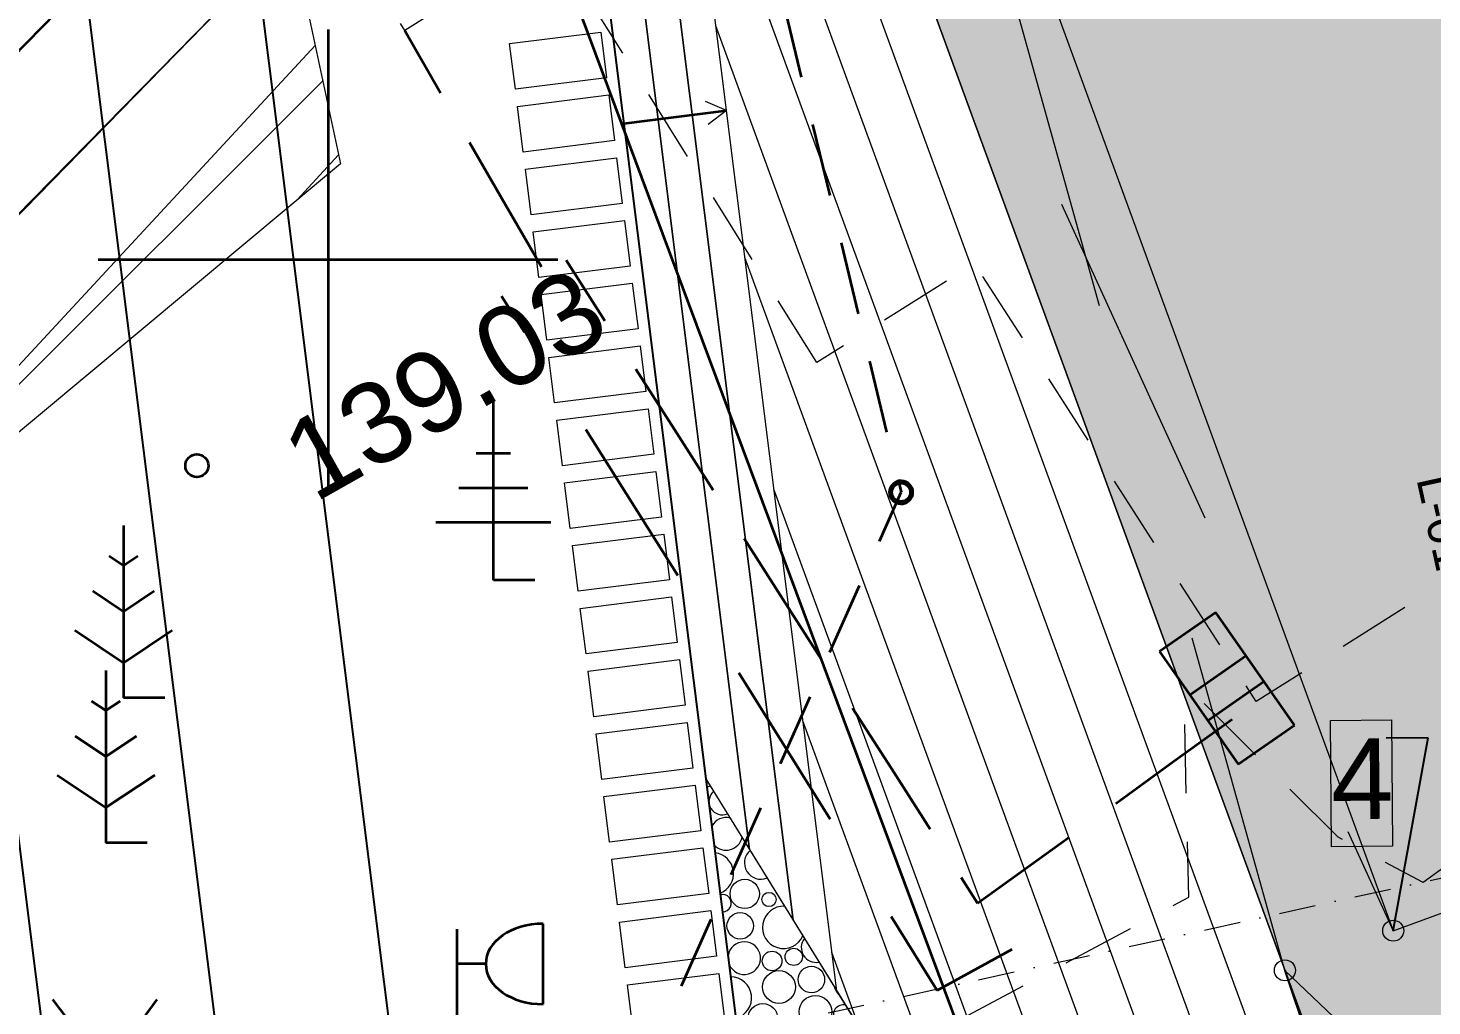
# Model space of a CAD drawing. Header units: millimetres. Extents: x 368386 to 996118, y -334862 to 250838.
# Drawn here: x 764496 to 776710, y -106194 to -97688 of the extents above; entities that cross this region are included whole.
import ezdxf

# ---------------------------------------------------------------- set-up
doc = ezdxf.new("R2010")
doc.units = ezdxf.units.MM
doc.header["$MEASUREMENT"] = 0
doc.set_wipeout_variables(frame=1)
for name, pattern in [('ASFBET', [2500, 1500, -1000]), ('Dot & Dashed', [670.277762413025, 317.49999999993, -176.3888888888499, 0, -176.3888735242451]), ('Katkoviiva', [6000, 3000, -3000]), ('KATUSEALL', [1750, 625, -500, 625, 0]), ('Long Dashed', [1058.3333015441901, 634.9999904632571, -423.333311080933]), ('Wipeout_Contour', [1000, 0, -1000])]:
    doc.linetypes.add(name, pattern=pattern)
for name, color, linetype, lineweight in [('_ASENDIPLAAN_Pen_No__1', 7, 'Continuous', 13), ('New__ASENDIPLAAN_Pen_No__1', 7, 'Continuous', 13), ('New__ASENDIPLAAN_Pen_No__101', 252, 'Continuous', 13), ('New_ELRAJATISMP_Pen_No__7', 7, 'Continuous', 35), ('New_HALJASTUS#1_Pen_No__7', 7, 'Continuous', 35), ('New_HOONE_Pen_No__7', 7, 'Continuous', 35), ('New_Kanal_proj_kinnistu_Pen_No__75', 6, 'Continuous', 20), ('New_korgus-EH2000#1_Pen_No__1', 7, 'Continuous', 13), ('New_korgus-EH2000#1_Pen_No__7', 7, 'Continuous', 35), ('New_POST_Pen_No__7', 7, 'Continuous', 35), ('New_PUU_Pen_No__7', 7, 'Continuous', 35), ('New_Sade_rek_Pen_No__84', 114, 'Continuous', 35), ('New_Shell - Roof_Pen_No__2', 8, 'Continuous', 15), ('New_Shell - Roof_Pen_No__22', 8, 'Continuous', 35), ('New_TEE_Pen_No__7', 7, 'Continuous', 35), ('New_Vesi_elemendid_Pen_No__7', 7, 'Continuous', 35), ('New_VORK#1_Pen_No__7', 7, 'Continuous', 35), ('PP_Pen_No__1', 7, 'Continuous', 13)]:
    doc.layers.add(name, color=color, linetype=linetype, lineweight=lineweight)
doc.layers.add('_uusvertikaal', color=5, linetype='Continuous')
doc.layers.add('New_Vesi_elemendid', color=7, linetype='Continuous')
for name, color, linetype, lineweight, true_color in [('New__ASENDIPLAAN_Pen_No__102', 7, 'Continuous', 13, 0xcccccc), ('New__ASENDIPLAAN_Pen_No__63', 7, 'Continuous', 18, 0xff9955), ('New_MPKAABEL_Pen_No__3', 7, 'Continuous', 18, 0xff6600), ('New_Vesi_proj1_Pen_No__25', 7, 'Continuous', 35, 0x40a5ff), ('New_VTRASS_Pen_No__5', 7, 'Continuous', 25, 0x40a5ff)]:
    doc.layers.add(name, color=color, linetype=linetype, lineweight=lineweight, true_color=true_color)
doc.styles.add('GENERATED_STYLE_1', font='arial.ttf')
doc.linetypes.add('Sade1', pattern='A,0,[5,TRN_EP_AS-4-01_V01_Asendiplaan1.Shx,S=13.49206349206349,R=0,X=0,Y=0],-2600,0', length=2600)
doc.dimstyles.new('GENERATED_STYLE__3', dxfattribs={"dimtxt": 0.18, "dimasz": 364.8, "dimexe": 0.18, "dimexo": 0.0625, "dimgap": 0, "dimtad": 0, "dimtih": 1, "dimtoh": 1, "dimdec": 4, "dimzin": 0, "dimdsep": 46, "dimcen": 0.09, "dimadec": 0, "dimazin": 0, "dimtfac": 1, "dimtdec": 4, "dimtmove": 0, "dimatfit": 3, "dimldrblk": 'ARROWHEAD_1', "dimfxl": 1, "dimtolj": 1, "dimtzin": 0, "dimarcsym": 0})

# ---------------------------------------------------------------- blocks, each defined once
blk = doc.blocks.new('*X2')
at = {"layer": 'New__ASENDIPLAAN_Pen_No__102', "color": 254, "linetype": 'Continuous', "lineweight": 13, "true_color": 0xcccccc}
for centre, radius in [((770731.5372562113, -105219.5971902283), 127.6545929919234), ((770942.0433157601, -105268.132966852), 62.02898257432904), ((770691.7570557566, -105496.8155136733), 115.0662951452154), ((770969.2309006632, -105802.8553899483), 85.76535262125259), ((771157.5679865774, -105766.6943526207), 75.22119029516291), ((771029.001124972, -106028.9222896951), 143.1180751662963), ((771310.9740481594, -105964.1594051347), 115.0662951452154), ((771345.8190714701, -106245.1113942487), 141.9270579950832), ((770888.6582281837, -106300.2687713506), 127.6545929919234)]:
    blk.add_circle(centre, radius, dxfattribs=at)
for centre, radius, start, end in [((770381.2300222018, -104218.678880037), 75.22119029516291, 286.3868479753502, 309.5262174245214), ((770534.636083784, -104416.143932551), 115.0662951452154, 129.9526506489121, 293.4436856068393), ((770569.4811070946, -104697.095921665), 141.9270579950832, 76.0667330777138, 151.442856283895), ((770569.4811070946, -104697.095921665), 141.9270579950832, 222.8300479616354, 347.3296031780612), ((770450.058124733, -105042.910748345), 183.638328563922, 291.7054654139745, 82.56743883156113), ((770871.8801529995, -104948.2507085728), 143.1180751662963, 131.2967739459836, 292.0995623097683), ((770538.3509941745, -105299.3504611593), 75.22119029516291, 269.8370490345251, 104.435855210944), ((771069.275117136, -105510.2546398065), 183.638328563922, 87.3968345151118, 335.9995017406492), ((770726.6020790673, -105777.7675027873), 141.9270579950832, 202.4088599834605, 171.8640442620691), ((771350.7542486142, -105686.9410816897), 127.6545929919234, 141.460690305731, 281.9356459500715), ((770607.1790967055, -106123.5823294673), 183.638328563922, 284.8174195642586, 89.45548468125862), ((771688.4921095388, -105977.5985312679), 183.638328563922, 197.2060439861874, 226.1902922695848), ((771588.447893066, -106270.1992814098), 85.76535262125259, 76.294977567921, 347.1013586878818)]:
    blk.add_arc(centre, radius, start, end, dxfattribs=at)
blk = doc.blocks.new('ARROWHEAD_1')
at = {"color": 0, "linetype": 'Continuous', "lineweight": 0}
blk.add_line((0, 0), (-1, 0), dxfattribs=at)
blk.add_circle((0, 0), 0.25, dxfattribs=at)

msp = doc.modelspace()

# ---------------------------------------------------------------- hatches: boundary and pattern name
at = {"layer": 'New__ASENDIPLAAN_Pen_No__101', "linetype": 'Continuous', "lineweight": 13}
for points in [[(762239.0754608883, -81717.8073883311), (759611.2902526327, -87345.1423710473), (771498.7633813295, -92895.52809366302), (772187.9367185284, -93217.31034374949), (772005.8375157724, -93611.02457804781), (776372.9910122907, -105539.1490006911), (778222.9025688719, -104861.8549487247), (780292.6031712887, -110514.8841639626), (781662.7510877745, -110013.2423255468), (785091.104721607, -108758.0452778976), (783999.186293351, -105775.6589518863), (783017.96607535, -103095.6256405611), (783130.6510432892, -103054.3691497121), (779943.5871292617, -94349.4553874816), (783838.9499405967, -92923.27580814679), (784244.6823102512, -92054.40906088245), (779597.3865885144, -89879.39129515957), (777888.9866799245, -89086.5065368821), (777960.7616976176, -88927.05737923353), (777182.1131716396, -88562.8314138184), (774880.2353886385, -87486.08930257098), (774828.5836810434, -87596.69704159074), (770479.4059251536, -85565.77290522489)], [(783718.6851109391, -109260.5188344312), (783855.683524185, -110275.2764226526), (777844.2656786232, -112476.191129196), (770992.4465544535, -93762.71221928744), (760952.1495277428, -89074.22774211716), (761375.0248924212, -88168.64854912083), (772187.9367185284, -93217.31034374949), (772005.8375157723, -93611.02457804765), (776372.9910122914, -105539.149000691), (778222.9025688719, -104861.8549487247), (780292.6031712887, -110514.8841639626)]]:
    msp.add_hatch(color=252, dxfattribs=at).paths.add_polyline_path(points)
h = msp.add_hatch(dxfattribs=at)
h.set_pattern_fill('PLANK_FLOOR_0001', color=252, style=0, pattern_type=2)
h.set_pattern_definition([(110.1098773622387, (774188.1907812111, -102490.8311472864), (428.1999571678416, 156.7826415182308), [])])
h.paths.add_polyline_path([(784303.7183656937, -112986.5140845607), (777374.6996792578, -115523.3830097773), (771531.1257003155, -106061.1537153328), (769929.1617953255, -93266.1936327635), (770992.4465544535, -93762.71221928744), (777844.2656786232, -112476.191129196), (783855.6835249587, -110275.2764273341)])
h.paths.add_polyline_path([(781623.1830728371, -112523.2600048446, 0.05995558996404948), (781750.4009111881, -112778.3101978391, 0.7851663409812424), (783932.82217312, -111999.1406781342, 0.05995558996405274), (783869.7476740469, -111721.1899866295, 0.9999999999999997)], flags=0)

# ---------------------------------------------------------------- linework, layer by layer
at = {"layer": '_ASENDIPLAAN_Pen_No__1', "color": 7, "linetype": 'Continuous', "lineweight": 13, "flags": 128}
msp.add_lwpolyline([(775827.0456117198, -103709.5789389847), (776358.2294029611, -103705.3031555926), (776367.0836869123, -104805.2775197283), (775835.899895671, -104809.5533031204)], close=True, dxfattribs=at)
at = {"layer": '_uusvertikaal', "color": 5}
for points in [[(756801.2353675476, -74454.50478879584), (748988.6886994345, -91186.68252609068), (763567.1793840008, -97993.63501082093), (768208.4162254832, -135063.4108726676)], [(757068.5218500327, -75063.88740926697), (750076.3448517061, -90039.07453795806), (764952.6147945164, -96985.06537073561), (769832.0385667655, -135957.2513957156)], [(759186.1525401575, -77619.53517898676), (753415.7958294915, -89977.94251939049), (766338.050205032, -95976.4957306503), (771352.0334666418, -136023.4146945107)]]:
    msp.add_lwpolyline(points, dxfattribs=at)
at = {"layer": 'New__ASENDIPLAAN_Pen_No__1', "color": 7, "linetype": 'Katkoviiva', "lineweight": 13}
msp.add_line((775430.6458830787, -105884.1865356811), (780292.6031712887, -110514.8841639626), dxfattribs=at)
at = {"layer": 'New__ASENDIPLAAN_Pen_No__1', "color": 7, "linetype": 'Continuous', "lineweight": 13, "flags": 128}
for points in [[(762239.0754608883, -81717.8073883311), (759611.2902526327, -87345.1423710473), (771498.7633813295, -92895.52809366302), (772187.9367185284, -93217.31034374949), (772005.8375157724, -93611.02457804781), (776372.9910122907, -105539.1490006911), (778222.9025688719, -104861.8549487247), (780292.6031712887, -110514.8841639626), (781662.7510877745, -110013.2423255468), (785091.104721607, -108758.0452778976), (783999.186293351, -105775.6589518863), (783017.96607535, -103095.6256405611), (783130.6510432892, -103054.3691497121), (779943.5871292617, -94349.4553874816), (783838.9499405967, -92923.27580814679), (784244.6823102512, -92054.40906088245), (779597.3865885144, -89879.39129515957), (777888.9866799245, -89086.5065368821), (777960.7616976176, -88927.05737923353), (777182.1131716396, -88562.8314138184), (774880.2353886385, -87486.08930257098), (774828.5836810434, -87596.69704159074), (770479.4059251536, -85565.77290522489)], [(783718.6851109391, -109260.5188344312), (783855.683524185, -110275.2764226526), (777844.2656786232, -112476.191129196), (770992.4465544535, -93762.71221928744), (760952.1495277428, -89074.22774211716), (761375.0248924212, -88168.64854912083), (772187.9367185284, -93217.31034374949), (772005.8375157723, -93611.02457804765), (776372.9910122914, -105539.149000691), (778222.9025688719, -104861.8549487247), (780292.6031712887, -110514.8841639626)], [(770772.6772244986, -104833.03314544), (769286.9288931818, -92966.29224526913), (768965.8124418608, -92816.34155057199), (770393.4529961343, -104218.9728743199)], [(771151.9014626627, -105447.0934324285), (769608.0453443645, -93116.24293990158), (769286.9288931818, -92966.29224526913), (770772.6772244986, -104833.03314544)], [(771531.1257008269, -106061.153719417), (769929.1617953255, -93266.19363276342), (769608.0453441429, -93116.24293813102), (771151.9014626627, -105447.0934324285)], [(784303.7183656937, -112986.5140845607), (777374.6996792578, -115523.3830097773), (771531.1257003155, -106061.1537153328), (769929.1617953255, -93266.1936327635), (770992.4465544535, -93762.71221928744), (777844.2656786232, -112476.191129196), (783855.6835249587, -110275.2764273341)], [(768685.7225673724, -97823.71464203643), (769479.5250466694, -97724.32840625908), (769529.2181645579, -98121.22964590738), (768735.415685261, -98220.61588168466)], [(768754.0506044694, -98369.4538465526), (769547.8530837664, -98270.06761077547), (769597.5462016548, -98666.96885042342), (768803.743722358, -98766.3550862007)], [(768822.3786415661, -98915.1930510688), (769616.1811208631, -98815.8068152914), (769665.8742387517, -99212.70805493963), (768872.0717594546, -99312.09429071685)], [(768890.7066786629, -99460.9322555849), (769684.5091579598, -99361.54601980778), (769734.2022758481, -99758.44725945583), (768940.3997965514, -99857.83349523302)], [(768959.0347157597, -100006.6714601011), (769752.8371950566, -99907.2852243238), (769802.5303129451, -100304.186463972), (769008.7278336481, -100403.5726997492)], [(769027.3627528565, -100552.4106646172), (769821.1652321536, -100453.0244288399), (769870.8583500419, -100849.9256684881), (769077.0558707449, -100949.3119042653)], [(769095.6907899532, -101098.1498691334), (769889.4932692503, -100998.7636333561), (769939.1863871389, -101395.6648730042), (769145.3839078418, -101495.0511087816)], [(769164.0188270502, -101643.8890736496), (769957.821306347, -101544.5028378722), (770007.5144242356, -101941.4040775204), (769213.7119449388, -102040.7903132978)], [(769232.3468641468, -102189.6282781656), (770026.1493434437, -102090.2420423885), (770075.8424613321, -102487.1432820365), (769282.0399820353, -102586.5295178138)], [(769300.6749012438, -102735.3674826818), (770094.4773805405, -102635.9812469046), (770144.1704984291, -103032.8824865526), (769350.3680191322, -103132.2687223299)], [(769369.0029383403, -103281.1066871981), (770162.8054176373, -103181.7204514206), (770212.498535526, -103578.6216910689), (769418.6960562291, -103678.007926846)], [(769437.3309754373, -103826.8458917141), (770231.1334547342, -103727.459655937), (770280.8265726228, -104124.360895585), (769487.0240933257, -104223.7471313623)], [(769505.6590125338, -104372.5850962303), (770299.4614918306, -104273.198860453), (770349.1546097193, -104670.100100101), (769555.3521304224, -104769.4863358783)], [(770393.4529961343, -104218.9728743199), (777374.6996740538, -115523.3829474367), (772052.7513781576, -117471.8673838462)], [(769573.9870496307, -104918.3243007463), (770367.7895289278, -104818.9380649692), (770417.4826468161, -105215.8393046174), (769623.6801675191, -105315.2255403945)], [(769642.3150867275, -105464.0635052625), (770436.1175660244, -105364.6772694852), (770485.8106839131, -105761.5785091334), (769692.008204616, -105860.9647449107)], [(769710.6431238243, -106009.8027097788), (770504.4456031212, -105910.4164740015), (770554.1387210097, -106307.3177136495), (769760.3362417128, -106406.7039494269)]]:
    msp.add_lwpolyline(points, close=True, dxfattribs=at)
at = {"layer": 'New_ELRAJATISMP_Pen_No__7', "color": 7, "linetype": 'Continuous', "lineweight": 35}
for p, q in [((774830.8212390945, -102770.270177641), (774340.6897838537, -103110.91127015)), ((775512.5616345864, -103751.1923867399), (774830.8212390945, -102770.270177641)), ((774340.6897838537, -103110.91127015), (775022.4301793457, -104091.833479249)), ((775094.2220083049, -103149.2643910582), (774604.0905530641, -103489.9054826359)), ((775249.160865376, -103372.1981742541), (774759.0294101352, -103712.8392658318)), ((775022.4301793457, -104091.833479249), (775512.5616345864, -103751.1923867399))]:
    msp.add_line(p, q, dxfattribs=at)
at = {"layer": 'New_HALJASTUS#1_Pen_No__7', "color": 7, "linetype": 'Continuous', "lineweight": 35}
for p, q in [((764708.9569072083, -106138.4333395521), (765172.36168688, -106745.13962447)), ((765172.36168688, -106745.13962447), (765617.9432058085, -106138.4333395521))]:
    msp.add_line(p, q, dxfattribs=at)
at = {"layer": 'New_HOONE_Pen_No__7', "color": 7, "linetype": 'KATUSEALL', "lineweight": 35, "flags": 128}
msp.add_lwpolyline([(767772.6257092396, -97710.05182854185), (768988.6510457688, -99811.50353840837)], dxfattribs=at)
at = {"layer": 'New_korgus-EH2000#1_Pen_No__7', "color": 7, "linetype": 'Continuous', "lineweight": 35}
msp.add_circle((765964.6257092787, -101495.0518277595), 99.99999997671694, dxfattribs=at)
at = {"layer": 'New_POST_Pen_No__7', "color": 7, "linetype": 'Continuous', "lineweight": 35}
for p, q in [((768977.6114919765, -106178.5683031316), (768977.6114919765, -105478.5683038766)), ((768227.6257091977, -105525.0647668848), (768227.6257091977, -106525.0518280203))]:
    msp.add_line(p, q, dxfattribs=at)
at = {"layer": 'New_POST_Pen_No__7', "color": 7, "linetype": 'Continuous', "lineweight": 35, "flags": 128}
msp.add_lwpolyline([(768477.6257091977, -105828.5812423686), (768227.6257091977, -105828.5812423686)], dxfattribs=at)
at = {"layer": 'New_POST_Pen_No__7', "color": 7, "linetype": 'Continuous', "lineweight": 35}
msp.add_ellipse((768977.6257091977, -105828.5812423686), major_axis=(499.9999994678156, 0), ratio=0.7000000000000001, start_param=1.570796326794897, end_param=4.71238898038469, dxfattribs=at)
at = {"layer": 'New_PUU_Pen_No__7', "color": 7, "linetype": 'Continuous', "lineweight": 35}
for p, q in [((768544.6257092368, -102490.0518278713), (768544.6257092368, -100915.051827685)), ((768694.6257092601, -101390.0518282438), (768394.6257092135, -101390.0518282438)), ((768844.6257092834, -101690.0518280576), (768244.6257091903, -101690.0518280576)), ((765326.6257092434, -102015.0518282438), (765326.6257092434, -103515.0518282438)), ((769044.6257092368, -101990.0518278713), (768044.6257092368, -101990.0518278713)), ((765326.6257092434, -102365.0518278713), (765202.2074451048, -102282.1063189889)), ((765451.0439733819, -102282.1063189889), (765326.6257092434, -102365.0518278713)), ((765326.6257092434, -102765.0518282438), (765060.0151432988, -102587.3114508698)), ((765593.2362751879, -102587.3114508698), (765326.6257092434, -102765.0518282438)), ((768904.6257092229, -102490.0518278713), (768544.6257092368, -102490.0518278713)), ((764902.3616405281, -102925.702893653), (765326.6257092434, -103208.5456061299)), ((765326.6257092434, -103208.5456061299), (765750.8897779586, -102925.702893653)), ((765173.625709194, -103275.0518280203), (765173.625709194, -104775.0518280203)), ((765173.625709194, -103625.0518276478), (765049.2074450555, -103542.1063187654)), ((765298.0439733325, -103542.1063187654), (765173.625709194, -103625.0518276478)), ((765686.6257092294, -103515.0518282438), (765326.6257092434, -103515.0518282438)), ((765173.625709194, -104025.0518280203), (764907.0151432494, -103847.3114506463)), ((765440.2362751386, -103847.3114506463), (765173.625709194, -104025.0518280203)), ((764749.3616404787, -104185.7028934295), (765173.625709194, -104468.5456059063)), ((765173.625709194, -104468.5456059063), (765597.8897779093, -104185.7028934295)), ((765533.62570918, -104775.0518280203), (765173.625709194, -104775.0518280203))]:
    msp.add_line(p, q, dxfattribs=at)
at = {"layer": 'New_Shell - Roof_Pen_No__2', "color": 8, "linetype": 'Continuous', "lineweight": 15}
for q in [(770388.3740269198, -98328.14012896766), (770413.2205858642, -98526.59074879192)]:
    msp.add_line((770572.6605044253, -98405.84769767006), q, dxfattribs=at)
at = {"layer": 'New_Shell - Roof_Pen_No__22', "color": 8, "linetype": 'Continuous', "lineweight": 35}
msp.add_line((769679.6327189974, -98517.65721244592), (770572.6605044253, -98405.84769767006), dxfattribs=at)
at = {"layer": 'New_VORK#1_Pen_No__7', "color": 7, "linetype": 'Continuous', "lineweight": 35}
for p, q in [((767105.6257092238, -97701.87426965038), (767105.6257092238, -101702.2293866734)), ((765105.4481502466, -99702.05182816187), (769105.803268201, -99702.05182816187))]:
    msp.add_line(p, q, dxfattribs=at)
at = {"layer": 'PP_Pen_No__1', "color": 7, "linetype": 'Dot & Dashed', "lineweight": 13}
msp.add_line((760326.8772394195, -108705.8253647477), (789994.9986511574, -102171.9964505452), dxfattribs=at)

# ---------------------------------------------------------------- block references
at = {"layer": 'New__ASENDIPLAAN_Pen_No__102', "color": 254, "linetype": 'Continuous', "lineweight": 13, "true_color": 0xcccccc}
msp.add_blockref('*X2', (0, 0), dxfattribs=at)

# ---------------------------------------------------------------- texts
at = {"layer": '_ASENDIPLAAN_Pen_No__1', "color": 7, "linetype": 'Continuous', "lineweight": 13, "insert": (775828.3334958593, -103869.5737556334), "char_height": 700.0000000000003, "attachment_point": 1, "rotation": 0.4611945158519354, "style": 'GENERATED_STYLE_1'}
msp.add_mtext('\\A1;4', dxfattribs=at)
at = {"layer": 'New_korgus-EH2000#1_Pen_No__1', "color": 7, "linetype": 'Continuous', "lineweight": 13, "insert": (766405.19101235, -101347.4775853853), "char_height": 700.0000000000001, "attachment_point": 1, "rotation": 29.474826257087948, "style": 'GENERATED_STYLE_1'}
msp.add_mtext('\\A1; 139.03 ', dxfattribs=at)
at = {"layer": 'PP_Pen_No__1', "color": 7, "lineweight": 13, "insert": (776569.4453137548, -101611.4998517235), "char_height": 300.0000000000001, "attachment_point": 7, "rotation": 282.42002172007466, "style": 'GENERATED_STYLE_1'}
msp.add_mtext('\\A1;\\pt0;L-01', dxfattribs=at)

# ---------------------------------------------------------------- leaders
at = {"layer": '_ASENDIPLAAN_Pen_No__1', "color": 7, "linetype": 'Continuous', "lineweight": 13, "annotation_type": 0, "has_hookline": 1, "hookline_direction": 1}
for points, text_width, horizontal_direction in [([(776372.9910122916, -105539.1490006911), (776676.8060078992, -103862.7439450566), (776312.0178259403, -103865.6803208944)], 484.1746248294681, (0.9999676040542251, 0.008049275871329527, 0)), ([(775430.6458830787, -105884.1865356811), (775729.2306524505, -106775.7072823529), (775364.4424704915, -106778.6436581911)], 458.3901773533427, (0.999967604054218, 0.008049275872194582, 0))]:
    msp.add_leader(points, dimstyle='GENERATED_STYLE__3', dxfattribs=dict(at, text_width=text_width, horizontal_direction=horizontal_direction))

# ---------------------------------------------------------------- next in the draw order: wipeouts: each hides what was drawn before it
at = {"color": 254, "linetype": 'Wipeout_Contour', "lineweight": 0, "ltscale": 24920457.32706796}
msp.add_wipeout([(771992.4592410057, -101742.10649497158), (771997.4516105681, -101761.16163797028), (772006.0655272641, -101778.87668042726), (772017.9699631949, -101794.57084044165), (772032.7074374614, -101807.64100189603), (772049.7115973226, -101817.58488483078), (772068.3289822732, -101824.02035176105), (772087.8441368073, -101826.7000918398), (772107.507104341, -101825.52112314201), (772126.5622482711, -101820.52875357962), (772144.2772899132, -101811.91483653433), (772159.9714501604, -101800.01040130205), (772173.0416113819, -101785.27292656995), (772182.9854944331, -101768.26876729078), (772189.4209615962, -101749.65138222373), (772192.1007014421, -101730.13622734047), (772190.9217330936, -101710.47325945742), (772185.9293635312, -101691.41811645872), (772177.3154468351, -101673.70307400174), (772165.4110109044, -101658.00891398735), (772150.6735366379, -101644.93875253297), (772133.6693767767, -101634.99486959822), (772115.051991826, -101628.55940266795), (772095.536837292, -101625.8796625892), (772075.8738697582, -101627.05863128699), (772056.8187258282, -101632.05100084937), (772039.1036841861, -101640.66491789467), (772023.4095239389, -101652.56935312695), (772010.3393627174, -101667.30682785905), (772000.3954796662, -101684.31098713822), (771993.9600125031, -101702.92837220526), (771991.2802726572, -101722.44352708853)], dxfattribs=at).dxf.layer = 'New_Vesi_elemendid'

# ---------------------------------------------------------------- next in the draw order: hatches: boundary and pattern name
at = {"layer": 'New_Kanal_proj_kinnistu_Pen_No__75', "linetype": 'Continuous', "lineweight": 20}
h = msp.add_hatch(dxfattribs=at)
h.set_pattern_fill('JIS_LC_20_0001', color=6, style=0, pattern_type=2)
h.set_pattern_definition([(45, (-640523628.114811, -6432857147.434388), (-707.1067811865477, 707.1067811865477), []), (45, (-640523608.114811, -6432857147.434388), (-707.1067811865477, 707.1067811865477), [])])
h.paths.add_polyline_path([(735416.1197426106, -83585.6444998766), (738688.8578199391, -88901.11742123315), (740282.7151112101, -93495.77445025841), (762393.0659326102, -102888.2731371681), (767213.9073631802, -98868.16681876132), (766796.860076192, -96918.72282094607), (753132.031325305, -89848.88133268157), (753790.9949782147, -88705.23030358652), (756947.5268803613, -80445.12962038911), (760695.9097462782, -78079.13042838968), (766141.0348148161, -80089.18222460247), (771794.2518008017, -81856.64327769823), (775609.3057731009, -80539.71236805714), (775886.7616630701, -76623.57370510048), (774083.2826070796, -69934.95013612605), (771097.2923198092, -73469.79860450423), (766002.3029270192, -77455.32040438897), (758961.7946628091, -75757.17157545782), (756074.5693125605, -72853.92759601868)])

# ---------------------------------------------------------------- next in the draw order: linework, layer by layer
at = {"layer": '_uusvertikaal', "color": 5}
msp.add_lwpolyline([(780077.5551931596, -82365.17900457258), (761303.7832302822, -80175.18294870653), (757406.1345846686, -88522.80027073984), (769108.3781441144, -93955.02042694786), (772052.7513949818, -117471.8673776865), (787306.4388784906, -111887.1508921787)], dxfattribs=at)
at = {"layer": 'New__ASENDIPLAAN_Pen_No__1', "color": 7, "linetype": 'Katkoviiva', "lineweight": 13}
for p, q in [((775430.6458830787, -105884.1865356811), (772005.8375157724, -93611.02457804781)), ((770992.4465544535, -93762.71221928744), (776372.9910122907, -105539.1490006911))]:
    msp.add_line(p, q, dxfattribs=at)
at = {"layer": 'New__ASENDIPLAAN_Pen_No__63', "color": 21, "linetype": 'Long Dashed', "lineweight": 18, "true_color": 0xff9955, "flags": 128}
msp.add_lwpolyline([(771359.4469078195, -100597.1704828675), (769046.0939498695, -96910.87955097953), (767772.6257092396, -97710.05182854185), (765455.6257092005, -93990.0518278713), (770590.6257092098, -90779.05182774464), (772669.4861440298, -94116.71294878522), (777517.625709235, -91097.05182771484), (780924.6257092415, -96526.05182818422), (779536.6930580309, -97418.32026048849), (781109.625709181, -99791.05182784895), (775181.6257092247, -103547.0518279011), (772731.6257092713, -99736.05182814697)], close=True, dxfattribs=at)
at = {"layer": 'New_HOONE_Pen_No__7', "color": 7, "linetype": 'KATUSEALL', "lineweight": 35, "flags": 128}
msp.add_lwpolyline([(769176.0577464553, -99707.16968040267), (772756.6257091782, -105301.0518285568), (775181.6257092247, -103547.0518279011)], dxfattribs=at)
at = {"layer": 'New_Kanal_proj_kinnistu_Pen_No__75', "color": 6, "linetype": 'Continuous', "lineweight": 20, "flags": 128}
msp.add_lwpolyline([(735416.1197426106, -83585.6444998766), (756074.5693125605, -72853.92759601868), (758961.7946628091, -75757.17157545782), (766002.3029270192, -77455.32040438897), (770813.500506159, -73893.37952482796), (774083.2826070796, -69934.95013612605), (775886.7616630701, -76623.57370510048), (775609.3057731009, -80539.71236805714), (771794.2518008017, -81856.64327769823), (766141.0348148161, -80089.18222460247), (760695.9097462782, -78079.13042838968), (756947.5268803613, -80445.12962038911), (753790.9949782147, -88705.23030358652), (753132.031325305, -89848.88133268157), (766796.860076192, -96918.72282094607), (767213.9073631802, -98868.16681876132), (762393.0659326102, -102888.2731371681), (740282.7151112101, -93495.77445025841), (738688.8578199391, -88901.11742123315)], close=True, dxfattribs=at)
at = {"layer": 'New_MPKAABEL_Pen_No__3', "color": 30, "linetype": 'Long Dashed', "lineweight": 18, "true_color": 0xff6600, "flags": 128}
for points in [[(765889.6257092089, -55326.05182799796), (765680.6257091772, -56409.0518285642), (766934.6257092508, -58062.05182849715), (768048.625709194, -60303.05182795326), (771281.6257092014, -63763.051827916), (778151.6257091968, -70405.05182790855), (783794.6257092368, -77300.05182839284), (789085.6257092052, -84299.05182822893), (792050.6257091726, -93588.05182810227), (791709.6257092741, -97267.05182857165), (791260.6257092517, -98263.051827916), (790351.6257092666, -99526.05182818422), (787334.6257092741, -101977.0518285344), (782298.4881761328, -103990.9541471983), (778049.6257092415, -104103.051827767), (776632.6257092257, -105120.0518277595), (775893.625709166, -104726.0518283705), (774727.6257091977, -103563.0518277297)], [(729037.9193580553, -91955.05289501796), (730285.625709275, -92121.05182792345), (731917.6257092583, -93847.05182771484), (735368.6257092592, -98860.05182798306), (741960.6257092052, -106487.0518283109), (749785.625709275, -111755.0518284673), (757822.6257091698, -111239.0518277074), (765826.6257092434, -109266.0518284077), (771499.6257091949, -106902.0518283481), (774593.6257092359, -105248.0518282513), (774558.8441379911, -103746.5534354682)]]:
    msp.add_lwpolyline(points, dxfattribs=at)
at = {"layer": 'New_Sade_rek_Pen_No__84', "color": 114, "linetype": 'Sade1', "lineweight": 35}
msp.add_lwpolyline([(768139.9643419386, -94442.17771898309), (774985.8228910557, -112813.266658702)], dxfattribs=at)
at = {"layer": 'New_TEE_Pen_No__7', "color": 7, "linetype": 'ASFBET', "lineweight": 35, "flags": 128}
msp.add_lwpolyline([(773055.6257091772, -105703.0518283258), (772405.6257092704, -106060.0518281693), (770294.6257092368, -102681.051828445), (768615.9303995625, -100019.006167085)], dxfattribs=at)
at = {"layer": 'New_Vesi_elemendid_Pen_No__7', "color": 7, "linetype": 'Continuous', "lineweight": 35}
msp.add_line((772091.6904870496, -101726.2898772145), (772091.7404870811, -101726.2898772145), dxfattribs=at)
at = {"layer": 'New_Vesi_elemendid_Pen_No__7', "color": 7, "linetype": 'Continuous', "lineweight": 35, "flags": 128}
msp.add_lwpolyline([(771992.4592410057, -101742.1064949716), (771997.4516105681, -101761.1616379703), (772006.0655272641, -101778.8766804273), (772017.9699631949, -101794.5708404417), (772032.7074374614, -101807.6410018961), (772049.7115973226, -101817.5848848308), (772068.3289822732, -101824.0203517611), (772087.8441368073, -101826.7000918398), (772107.507104341, -101825.521123142), (772126.5622482711, -101820.5287535797), (772144.2772899132, -101811.9148365344), (772159.9714501604, -101800.0104013021), (772173.0416113819, -101785.27292657), (772182.9854944331, -101768.2687672908), (772189.4209615962, -101749.6513822238), (772192.1007014421, -101730.1362273405), (772190.9217330936, -101710.4732594574), (772185.9293635312, -101691.4181164587), (772177.3154468351, -101673.7030740018), (772165.4110109044, -101658.0089139874), (772150.6735366379, -101644.938752533), (772133.6693767767, -101634.9948695982), (772115.051991826, -101628.559402668), (772095.536837292, -101625.8796625892), (772075.8738697582, -101627.058631287), (772056.8187258282, -101632.0510008494), (772039.1036841861, -101640.6649178947), (772023.4095239389, -101652.569353127), (772010.3393627174, -101667.3068278591), (772000.3954796662, -101684.3109871382), (771993.9600125031, -101702.9283722053), (771991.2802726572, -101722.4435270886)], close=True, dxfattribs=at)
at = {"layer": 'New_Vesi_elemendid_Pen_No__7', "color": 7, "linetype": 'Continuous', "lineweight": 35}
for radius in [99.99999997671694, 89.99999996740371, 79.99999995809048]:
    msp.add_circle((772091.6904870496, -101726.2898772145), radius, dxfattribs=at)
at = {"layer": 'New_Vesi_proj1_Pen_No__25', "color": 161, "linetype": 'Long Dashed', "lineweight": 35, "true_color": 0x40a5ff}
for points in [[(770578.0241209391, -95441.02033368597), (772091.6904870496, -101726.2898772145)], [(769751.4350443921, -106984.6992404322), (772091.6904870496, -101726.2898772145)]]:
    msp.add_lwpolyline(points, dxfattribs=at)
at = {"layer": 'New_VTRASS_Pen_No__5', "color": 161, "linetype": 'Long Dashed', "lineweight": 25, "true_color": 0x40a5ff, "flags": 128}
msp.add_lwpolyline([(769751.4350443921, -106984.6992404322), (772091.6904870496, -101726.2898772145)], dxfattribs=at)

doc.saveas('drawing.dxf')
